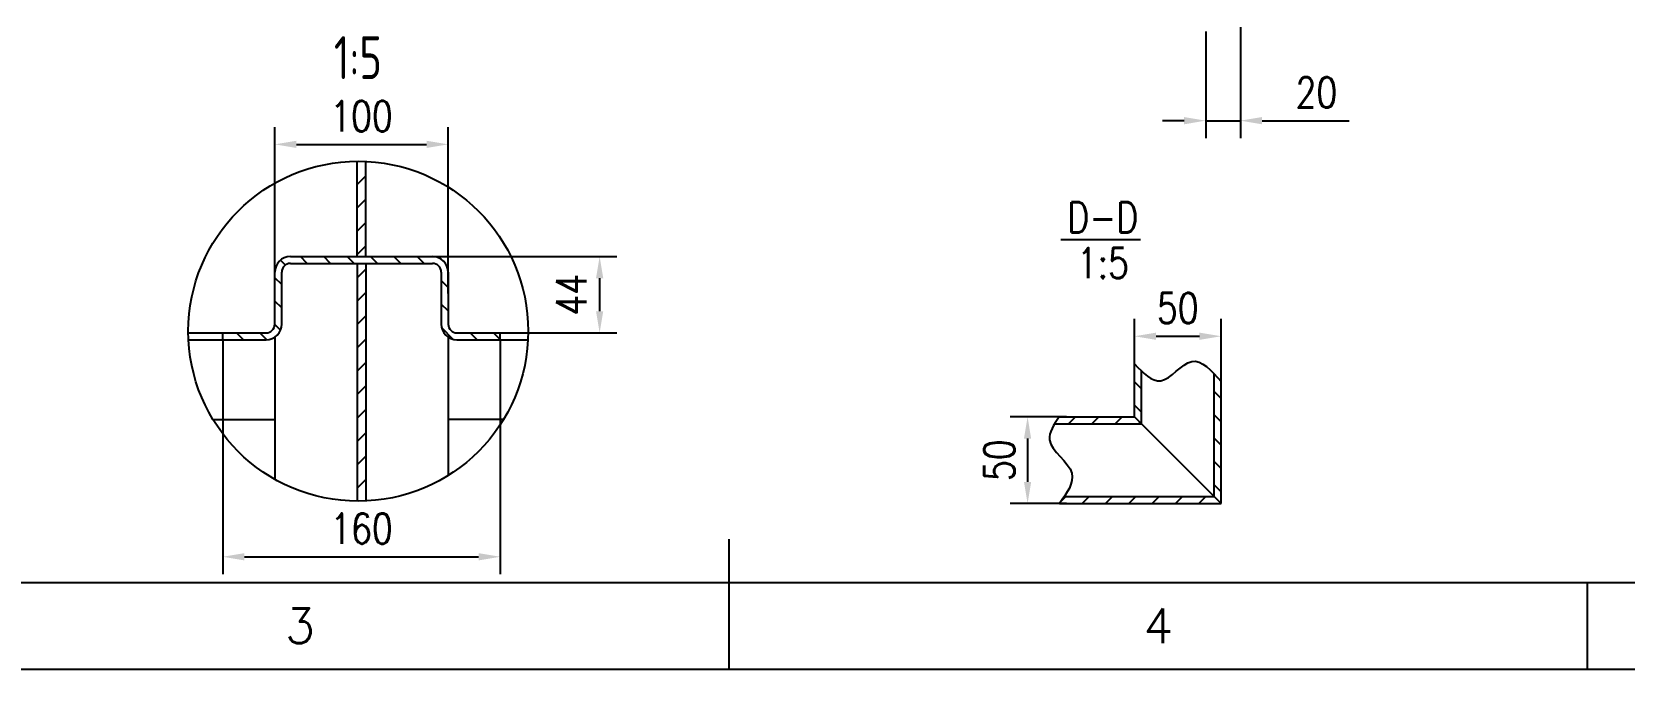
# Model space of a CAD drawing. Header units: inches. Extents: x -500 to 11380, y -200 to 8200.
# Drawn here: x 3832 to 7505, y -200 to 1270 of the extents above; entities that cross this region are included whole.
import ezdxf
from ezdxf.enums import TextEntityAlignment as Align

# ---------------------------------------------------------------- set-up
doc = ezdxf.new("R2010")
doc.units = ezdxf.units.IN
doc.header["$LTSCALE"] = 200
for name, color, linetype in [('1轮廓实线层', 7, 'Continuous'), ('2细线层', 4, 'Continuous'), ('5剖面线层', 2, 'Continuous'), ('6文字层', 3, 'Continuous'), ('7标注层', 4, 'Continuous'), ('8符号标注层', 31, 'Continuous'), ('图框层', 7, 'Continuous')]:
    doc.layers.add(name, color=color, linetype=linetype)
doc.styles.add('PC_TEXTSTYLE', font='isocp.shx', dxfattribs={"width": 0.8, "bigfont": 'hzfs.shx'})
doc.styles.add('TH_GBDIM', font='romans.shx', dxfattribs={"width": 0.8, "bigfont": 'gbcbig.shx'})
doc.dimstyles.new('TH_GBDIM', dxfattribs={"dimscale": 20, "dimtxt": 3.5, "dimasz": 2.5, "dimexe": 2, "dimexo": 0, "dimgap": 1.5, "dimtad": 1, "dimtoh": 1, "dimdec": 1, "dimdsep": 46, "dimtxsty": 'TH_GBDIM', "dimcen": 2.5, "dimclrd": 130, "dimclre": 130, "dimclrt": 3, "dimadec": 0, "dimazin": 2, "dimtfac": 0.714286, "dimtdec": 1, "dimtmove": 0, "dimatfit": 3, "dimfxl": 0, "dimtzin": 0, "dimlwd": -1, "dimlwe": -1, "dimarcsym": 0})

# ---------------------------------------------------------------- blocks, each defined once
blk = doc.blocks.new('*D80')
at = {"layer": '7标注层', "color": 130, "transparency": 16777216}
for p, q in [((6539.3, 1270.6), (6539.3, 1025)), ((6619.3, 1281), (6619.3, 1025)), ((6489.3, 1065), (6439.3, 1065)), ((6539.3, 1065), (6619.3, 1065)), ((6669.3, 1065), (6870, 1065))]:
    blk.add_line(p, q, dxfattribs=at)
for points in [[(6489.3, 1073.3), (6489.3, 1056.6), (6539.3, 1065)], [(6669.3, 1073.3), (6669.3, 1056.6), (6619.3, 1065)]]:
    blk.add_solid(points, dxfattribs=at)
at = {"layer": 'Defpoints', "color": 0, "transparency": 16777216}
for p in [(6539.3, 1270.6), (6619.3, 1281), (6539.3, 1065)]:
    blk.add_point(p, dxfattribs=at)
at = {"layer": '7标注层', "color": 3, "transparency": 16777216, "insert": (6794.6, 1130), "char_height": 70, "attachment_point": 5, "style": 'TH_GBDIM'}
blk.add_mtext('20', dxfattribs=at)
blk = doc.blocks.new('*D88')
at = {"layer": '7标注层', "color": 130, "transparency": 16777216}
for p, q in [((6374.9, 477.4), (6374.9, 607.8)), ((6574.9, 463.1), (6574.9, 607.8)), ((6424.9, 567.8), (6524.9, 567.8))]:
    blk.add_line(p, q, dxfattribs=at)
for points in [[(6424.9, 576.1), (6424.9, 559.5), (6374.9, 567.8)], [(6524.9, 576.1), (6524.9, 559.5), (6574.9, 567.8)]]:
    blk.add_solid(points, dxfattribs=at)
at = {"layer": 'Defpoints', "color": 0, "transparency": 16777216}
for p in [(6574.9, 567.8), (6374.9, 477.4), (6574.9, 463.1)]:
    blk.add_point(p, dxfattribs=at)
at = {"layer": '7标注层', "color": 3, "transparency": 16777216, "insert": (6474.9, 632.8), "char_height": 70, "attachment_point": 5, "style": 'TH_GBDIM'}
blk.add_mtext('50', dxfattribs=at)
blk = doc.blocks.new('*D89')
at = {"layer": '7标注层', "color": 130, "transparency": 16777216}
for p, q in [((6218, 381.9), (6088.4, 381.9)), ((6128.4, 331.9), (6128.4, 231.9)), ((6218, 181.9), (6088.4, 181.9))]:
    blk.add_line(p, q, dxfattribs=at)
for points in [[(6120.1, 331.9), (6136.7, 331.9), (6128.4, 381.9)], [(6120.1, 231.9), (6136.7, 231.9), (6128.4, 181.9)]]:
    blk.add_solid(points, dxfattribs=at)
at = {"layer": 'Defpoints', "color": 0, "transparency": 16777216}
for p in [(6218, 381.9), (6128.4, 181.9), (6218, 181.9)]:
    blk.add_point(p, dxfattribs=at)
at = {"layer": '7标注层', "color": 3, "transparency": 16777216, "insert": (6063.4, 281.9), "char_height": 70, "attachment_point": 5, "rotation": 90, "style": 'TH_GBDIM'}
blk.add_mtext('50', dxfattribs=at)
blk = doc.blocks.new('*D140')
at = {"layer": '7标注层', "color": 130, "transparency": 16777216}
for p, q in [((4392, 920.8), (4392, 1050.4)), ((4792, 911.9), (4792, 1050.4)), ((4442, 1010.4), (4742, 1010.4))]:
    blk.add_line(p, q, dxfattribs=at)
for points in [[(4442, 1018.7), (4442, 1002), (4392, 1010.4)], [(4742, 1018.7), (4742, 1002), (4792, 1010.4)]]:
    blk.add_solid(points, dxfattribs=at)
at = {"layer": 'Defpoints', "color": 0, "transparency": 16777216}
for p in [(4792, 1010.4), (4392, 920.8), (4792, 911.9)]:
    blk.add_point(p, dxfattribs=at)
at = {"layer": '7标注层', "color": 3, "transparency": 16777216, "insert": (4592, 1075.4), "char_height": 70, "attachment_point": 5, "style": 'TH_GBDIM'}
blk.add_mtext('100', dxfattribs=at)
blk = doc.blocks.new('*D141')
at = {"layer": '7标注层', "color": 130, "transparency": 16777216}
for p, q in [((4272, 559.6), (4272, 19.2)), ((4912, 559.6), (4912, 19.2)), ((4322, 59.2), (4862, 59.2))]:
    blk.add_line(p, q, dxfattribs=at)
for points in [[(4322, 67.5), (4322, 50.8), (4272, 59.2)], [(4862, 67.5), (4862, 50.8), (4912, 59.2)]]:
    blk.add_solid(points, dxfattribs=at)
at = {"layer": 'Defpoints', "color": 0, "transparency": 16777216}
for p in [(4272, 559.6), (4912, 559.6), (4912, 59.2)]:
    blk.add_point(p, dxfattribs=at)
at = {"layer": '7标注层', "color": 3, "transparency": 16777216, "insert": (4592, 124.2), "char_height": 70, "attachment_point": 5, "style": 'TH_GBDIM'}
blk.add_mtext('160', dxfattribs=at)
blk = doc.blocks.new('*D142')
at = {"layer": '7标注层', "color": 130, "transparency": 16777216}
for p, q in [((4756, 751.6), (5181.3, 751.6)), ((5141.3, 701.6), (5141.3, 625.6)), ((4976.5, 575.6), (5181.3, 575.6))]:
    blk.add_line(p, q, dxfattribs=at)
for points in [[(5133, 701.6), (5149.7, 701.6), (5141.3, 751.6)], [(5133, 625.6), (5149.7, 625.6), (5141.3, 575.6)]]:
    blk.add_solid(points, dxfattribs=at)
at = {"layer": 'Defpoints', "color": 0, "transparency": 16777216}
for p in [(4756, 751.6), (4976.5, 575.6), (5141.3, 575.6)]:
    blk.add_point(p, dxfattribs=at)
at = {"layer": '7标注层', "color": 3, "transparency": 16777216, "insert": (5076.3, 663.6), "char_height": 70, "attachment_point": 5, "rotation": 90, "style": 'TH_GBDIM'}
blk.add_mtext('44', dxfattribs=at)

msp = doc.modelspace()

# ---------------------------------------------------------------- hatches: boundary and pattern name
at = {"layer": '5剖面线层'}
h = msp.add_hatch(dxfattribs=at)
h.set_pattern_fill('ANSI31', color=256, scale=12)
h.paths.add_polyline_path([(4601.99, 970.96, 0.01276), (4581.99, 971.34), (4581.99, 751.62), (4601.99, 751.62)])
h.paths.add_polyline_path([(4581.99, 187.38, 0.01276), (4601.99, 187.76), (4601.99, 735.62), (4581.99, 735.62)])
h = msp.add_hatch(dxfattribs=at)
h.set_pattern_fill('ANSI31', color=256, scale=12, angle=90)
h.set_pattern_definition([(135, (-26709.028, -16509.24), (-26.94077, -26.94077), [])])
edge = h.paths.add_edge_path()
edge.add_spline(control_points=[(6390.91, 487.78), (6385.57, 492.86), (6380.24, 498.38), (6374.91, 503.89)], knot_values=[0, 0, 0, 0, 19.0269497, 19.0269497, 19.0269497, 19.0269497], degree=3, periodic=0)
edge.add_line((6374.91, 503.89), (6374.91, 381.9))
edge.add_line((6374.91, 381.9), (6390.91, 365.9))
edge.add_line((6390.91, 365.9), (6390.91, 487.78))
edge = h.paths.add_edge_path()
edge.add_spline(control_points=[(6574.91, 463.09), (6569.58, 469.17), (6564.25, 475.26), (6558.91, 480.94)], knot_values=[218.9517581, 218.9517581, 218.9517581, 218.9517581, 238.5133134, 238.5133134, 238.5133134, 238.5133134], degree=3, periodic=0)
edge.add_line((6558.91, 480.94), (6558.91, 197.9))
edge.add_line((6558.91, 197.9), (6574.91, 181.9))
edge.add_line((6574.91, 181.9), (6574.91, 463.09))
h = msp.add_hatch(dxfattribs=at)
h.set_pattern_fill('ANSI31', color=256, scale=12)
h.set_pattern_definition([(45, (-26709.028, -16509.24), (-26.94077, 26.94077), [])])
edge = h.paths.add_edge_path()
edge.add_line((6390.91, 365.9), (6374.91, 381.9))
edge.add_line((6374.91, 381.9), (6201.18, 381.9))
edge.add_spline(control_points=[(6201.18, 381.9), (6197.6, 376.55), (6194.03, 371.21), (6190.82, 365.9)], knot_values=[0, 0, 0, 0, 16.9335899, 16.9335899, 16.9335899, 16.9335899], degree=3, periodic=0)
edge.add_line((6190.82, 365.9), (6390.91, 365.9))
edge = h.paths.add_edge_path()
edge.add_spline(control_points=[(6213.26, 197.9), (6209.74, 192.58), (6205.98, 187.24), (6202.22, 181.9)], knot_values=[208.6032341, 208.6032341, 208.6032341, 208.6032341, 225.3550406, 225.3550406, 225.3550406, 225.3550406], degree=3, periodic=0)
edge.add_line((6202.22, 181.9), (6574.91, 181.9))
edge.add_line((6574.91, 181.9), (6558.91, 197.9))
edge.add_line((6558.91, 197.9), (6213.26, 197.9))

# ---------------------------------------------------------------- linework, layer by layer
at = {"layer": '1轮廓实线层'}
for p, q in [((4581.99, 751.62), (4581.99, 971.34)), ((4601.99, 751.62), (4601.99, 970.96)), ((4391.99, 666.59), (4391.99, 920.8)), ((4791.99, 666.59), (4791.99, 920.8)), ((4791.99, 715.62), (4791.99, 911.94)), ((4427.99, 751.62), (4755.99, 751.62)), ((4581.99, 735.62), (4581.99, 187.38)), ((4601.99, 735.62), (4601.99, 187.76)), ((4391.99, 595.62), (4391.99, 715.62)), ((4791.99, 715.62), (4791.99, 595.62)), ((4192.56, 575.62), (4271.99, 575.62)), ((4271.99, 575.62), (4371.99, 575.62)), ((4271.99, 559.62), (4271.99, 575.62)), ((4391.98, 565.69), (4391.98, 237.93)), ((4791.99, 565.69), (4791.99, 246.78)), ((4811.99, 575.62), (4911.99, 575.62)), ((4811.99, 575.62), (4976.5, 575.62)), ((4911.99, 575.62), (4976.5, 575.62)), ((4911.99, 559.62), (4911.99, 575.62)), ((6374.91, 381.9), (6374.91, 503.89)), ((6390.91, 365.9), (6390.91, 487.78)), ((6558.91, 197.9), (6558.91, 480.94)), ((6574.91, 181.9), (6574.91, 463.09)), ((4249.65, 375.62), (4391.98, 375.62)), ((4919.41, 375.62), (4791.99, 375.62)), ((6201.18, 381.9), (6374.91, 381.9)), ((6374.91, 381.9), (6574.91, 181.9)), ((6190.82, 365.9), (6390.91, 365.9)), ((6213.26, 197.9), (6558.91, 197.9)), ((6202.22, 181.9), (6574.91, 181.9)), ((5440, -200), (5440, 100))]:
    msp.add_line(p, q, dxfattribs=at)
for centre, radius, start, end in [((4427.99, 715.62), 36, 90, 180), ((4755.99, 715.62), 36, 0, 90), ((4371.99, 595.62), 20, 270, 0), ((4811.99, 595.62), 20, 180, 270)]:
    msp.add_arc(centre, radius, start, end, dxfattribs=at)
at = {"layer": '2细线层'}
for p, q in [((6205.2, 790.67), (6389.24, 790.67)), ((5440, -200), (5440, 0)), ((7420, -200), (7420, 0)), ((-500, -200), (11380, -200))]:
    msp.add_line(p, q, dxfattribs=at)
at = {"layer": '2细线层', "color": 4}
for p, q in [((4427.99, 735.62), (4755.99, 735.62)), ((4407.99, 595.62), (4407.99, 715.62)), ((4775.99, 715.62), (4775.99, 595.62)), ((4193.04, 559.62), (4271.99, 559.62)), ((4271.99, 559.62), (4371.99, 559.62)), ((4811.99, 559.62), (4911.99, 559.62)), ((4911.99, 559.62), (4976.02, 559.62))]:
    msp.add_line(p, q, dxfattribs=at)
for centre, radius, start, end in [((4427.99, 715.62), 20, 90, 180), ((4755.99, 715.62), 20, 0, 90), ((4371.99, 595.62), 36, 270, 0), ((4811.99, 595.62), 36, 180, 270)]:
    msp.add_arc(centre, radius, start, end, dxfattribs=at)
at = {"layer": '2细线层'}
for points in [[(6374.91, 503.89), (6435.69, 465.18), (6507.03, 509.72), (6574.91, 463.09)], [(6201.18, 381.9), (6179.19, 329.16), (6230.49, 251.74), (6202.22, 181.9)]]:
    msp.add_spline(points, degree=3, dxfattribs=at)
at = {"layer": '5剖面线层'}
for p, q in [((4416.63, 732.08), (4405.21, 743.5)), ((4466.97, 735.62), (4450.97, 751.62)), ((4520.85, 735.62), (4504.85, 751.62)), ((4574.73, 735.62), (4558.73, 751.62)), ((4628.61, 735.62), (4612.61, 751.62)), ((4682.49, 735.62), (4666.49, 751.62)), ((4736.37, 735.62), (4720.37, 751.62)), ((4407.99, 686.84), (4391.99, 702.84)), ((4791.99, 680.01), (4775.99, 696.01)), ((4407.99, 632.96), (4391.99, 648.96)), ((4791.99, 626.13), (4775.99, 642.13)), ((4405.24, 581.83), (4391.98, 595.08)), ((4319.68, 559.62), (4303.68, 575.62)), ((4373.53, 559.66), (4357.56, 575.62)), ((4803.63, 560.61), (4776.97, 587.26)), ((4858.49, 559.62), (4842.49, 575.62)), ((4911.99, 560.01), (4896.37, 575.62))]:
    msp.add_line(p, q, dxfattribs=at)
at = {"layer": '8符号标注层'}
msp.add_circle((4584.53, 579.36), 391.98, dxfattribs=at)
at = {"layer": '图框层'}
msp.add_line((0, 0), (11180, 0), dxfattribs=at)

# ---------------------------------------------------------------- texts
at = {"layer": '6文字层', "style": 'TH_GBDIM'}
for s, p in [('3', (4450, -100)), ('4', (6430, -100))]:
    msp.add_text(s, height=80, dxfattribs=at).set_placement(p, align=Align.MIDDLE)
at = {"layer": '6文字层', "insert": (4583.69, 1160.88), "char_height": 98.98, "attachment_point": 8, "style": 'PC_TEXTSTYLE'}
msp.add_mtext('1:5', dxfattribs=at)
at = {"layer": '7标注层', "color": 3, "char_height": 70, "attachment_point": 5, "style": 'TH_GBDIM'}
for s, insert in [('D-D', (6302.03, 842.15)), ('1:5', (6302.03, 736.69))]:
    msp.add_mtext(s, dxfattribs=dict(at, insert=insert))

# ---------------------------------------------------------------- dimensions: what is measured, and where the dimension line sits
at = {"layer": '7标注层'}
dim = msp.add_linear_dim(base=(6539.3, 1064.97), p1=(6619.3, 1280.99), p2=(6539.3, 1270.58), dimstyle='TH_GBDIM', override={"dimlfac": 0.25}, dxfattribs=at)
dim.commit()
dim.dimension.update_dxf_attribs({"geometry": '*D80', "text_midpoint": (6794.63, 1064.97), "dimtype": 160})
for base, p1, p2, picture, middle in [((4791.99, 1010.38), (4391.99, 920.8), (4791.99, 911.94), '*D140', (4591.99, 1075.38)), ((6574.91, 567.81), (6374.91, 477.43), (6574.91, 463.09), '*D88', (6474.91, 632.81)), ((4911.99, 59.15), (4271.99, 559.62), (4911.99, 559.62), '*D141', (4591.99, 124.15))]:
    dim = msp.add_linear_dim(base=base, p1=p1, p2=p2, dimstyle='TH_GBDIM', override={"dimlfac": 0.25}, dxfattribs=at)
    dim.commit()
    dim.dimension.update_dxf_attribs({"geometry": picture, "text_midpoint": middle})
dim = msp.add_linear_dim(base=(5141.34, 575.62), p1=(4755.99, 751.62), p2=(4976.5, 575.62), angle=90, dimstyle='TH_GBDIM', override={"dimlfac": 0.25}, dxfattribs=at)
dim.commit()
dim.dimension.update_dxf_attribs({"geometry": '*D142', "text_midpoint": (5141.34, 663.62), "dimtype": 160})
dim = msp.add_linear_dim(base=(6128.39, 181.9), p1=(6217.97, 381.9), p2=(6217.97, 181.9), angle=90, dimstyle='TH_GBDIM', override={"dimlfac": 0.25}, dxfattribs=at)
dim.commit()
dim.dimension.update_dxf_attribs({"geometry": '*D89', "text_midpoint": (6063.39, 281.9)})

doc.saveas('drawing.dxf')
